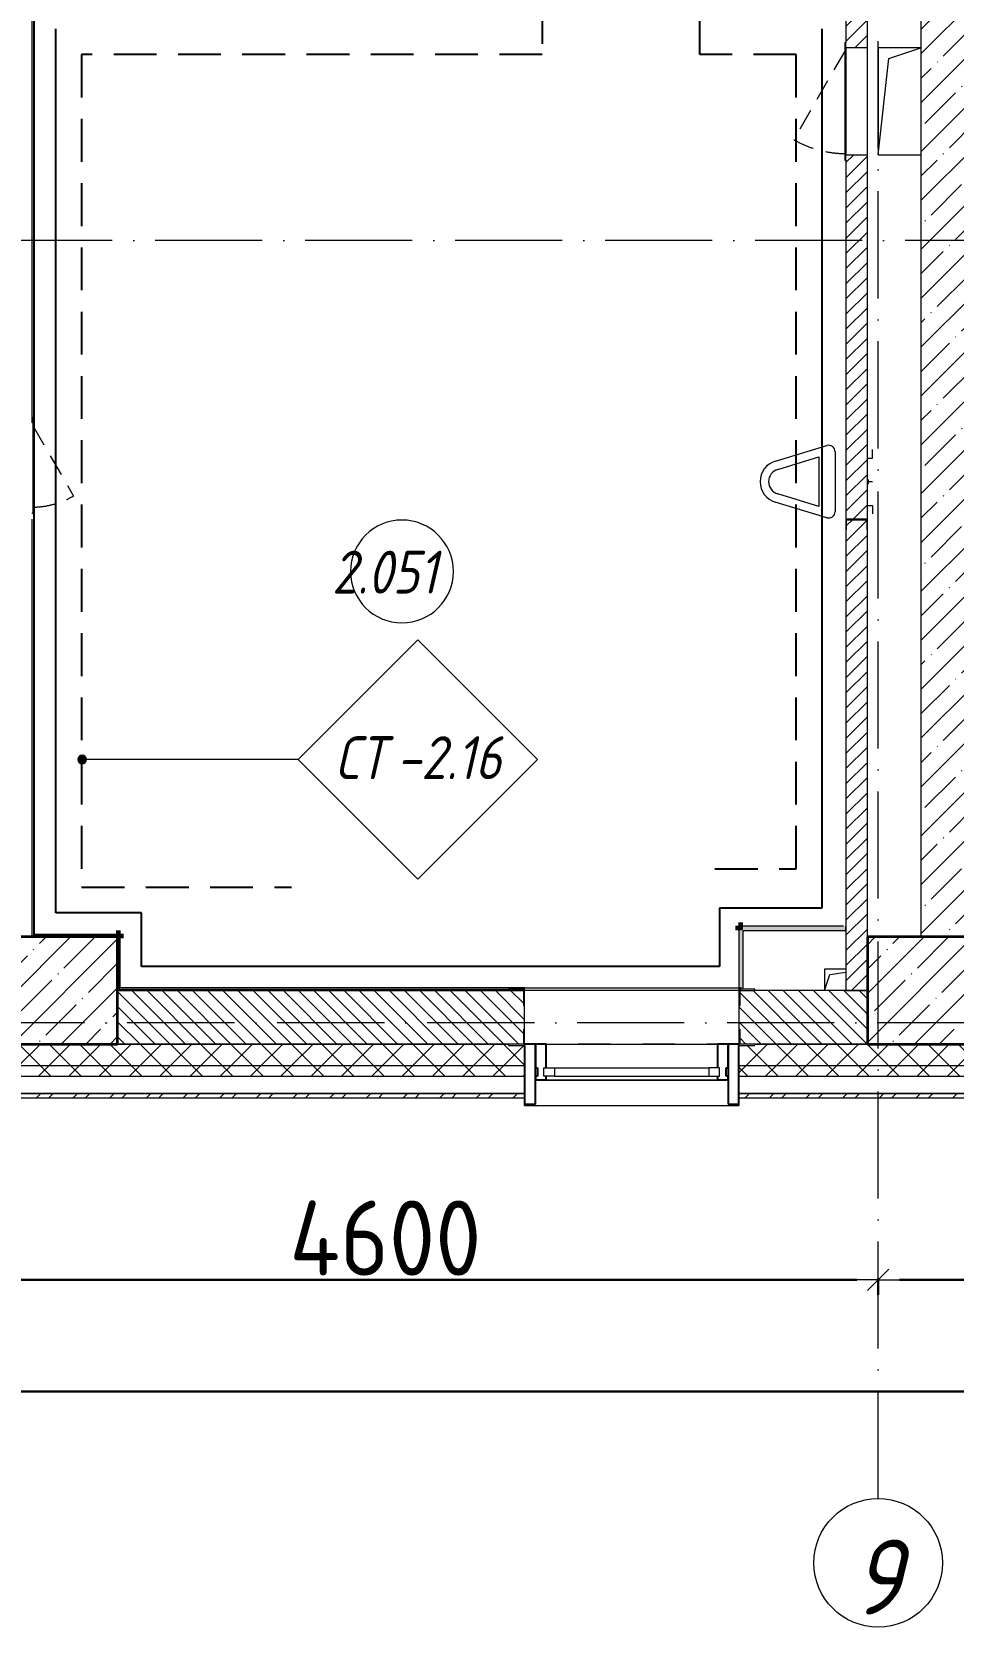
# Model space of a CAD drawing. Header units: millimetres. Extents: x -213536 to 1564669, y -45299 to 942238.
# Drawn here: x -197767 to -193467, y 181107 to 188551 of the extents above; entities that cross this region are included whole.
import ezdxf

# ---------------------------------------------------------------- set-up
doc = ezdxf.new("R2010")
doc.units = ezdxf.units.MM
for name, pattern in [('01 Штриховая _2 мм_', [300, 200, -100]), ('200_ШТРИХ_ш1п0_6_', [160, 100, -60]), ('50_200_ШТРИХ_1Т_ш5_п1_п1_', [700, 500, -100, 0, -100]), ('Штрих короткий', [300, 150, -150])]:
    doc.linetypes.add(name, pattern=pattern)
for name, color, linetype, lineweight in [('0-1', 7, 'Continuous', 5), ('0-2', 7, 'Continuous', 9), ('Импосты витража', 7, 'Continuous', 9), ('Импосты витража-1', 7, 'Continuous', 25), ('Каркас_Импост', 7, 'Continuous', 13), ('Каркас_Импост-1', 7, 'Continuous', 9), ('Линии-2', 7, 'Continuous', 5), ('Марки помещений', 7, 'Continuous', 9), ('Несущие колонны', 7, 'Continuous', 9), ('Несущие колонны-1', 7, 'Continuous', 35), ('Обобщенные модели', 7, 'Continuous', 9), ('Общие ребра', 7, 'Continuous', 9), ('Окна', 7, 'Continuous', 9), ('Оси', 7, 'Continuous', 9), ('Оси-1', 7, 'Continuous', 20), ('Оси-2', 7, '50_200_ШТРИХ_1Т_ш5_п1_п1_', 9), ('Открывание в плане-2', 7, '200_ШТРИХ_ш1п0_6_', 9), ('Перемычка-1', 7, 'Штрих короткий', 9), ('Размеры', 7, 'Continuous', 15), ('СТ-1_16', 7, '01 Штриховая _2 мм_', 90), ('Стены', 7, 'Continuous', 9), ('Стены-1', 7, 'Continuous', 13), ('Текстовые примечания', 7, 'Continuous', 9), ('Штриховка разреза-1', 7, 'Continuous', 9)]:
    doc.layers.add(name, color=color, linetype=linetype, lineweight=lineweight)
for name, color, linetype, lineweight, true_color in [('Обобщенные модели-2', 3, 'Continuous', 90, 0x00ff00), ('Сантехнические приборы-1', 7, 'Continuous', 9, 0xaaaaaa), ('СТ-11', 7, 'Continuous', 90, 0x800080), ('Штриховка разреза-5', 7, 'Continuous', 9, 0x8000ff), ('Элементы узлов-1', 7, 'Continuous', 9, 0x3b3b3b)]:
    doc.layers.add(name, color=color, linetype=linetype, lineweight=lineweight, true_color=true_color)
doc.layers.get('0-2').off()
doc.styles.add('ISOCPEUR_I_1', font='isocpeui.ttf', dxfattribs={"width": 0.85, "height": 2.5})
doc.styles.add('ISOCPEUR_I_2', font='isocpeui.ttf', dxfattribs={"width": 0.85, "height": 2.3})
doc.styles.add('ISOCPEUR_I_3', font='isocpeui.ttf', dxfattribs={"width": 0.85, "height": 2.2})
doc.styles.add('СПДС', font='isocpeur.ttf', dxfattribs={"width": 0.9})
doc.dimstyles.new('Размера А3', dxfattribs={"dimtxt": 200, "dimasz": 100, "dimexe": 70, "dimexo": 100, "dimgap": 20, "dimtad": 1, "dimdec": 0, "dimrnd": 10, "dimzin": 0, "dimdsep": 46, "dimtxsty": 'СПДС', "dimblk": 'ARROWHEAD_6', "dimcen": 1, "dimclrd": 256, "dimclre": 256, "dimclrt": 256, "dimazin": 0, "dimtfac": 1, "dimtdec": 0, "dimtmove": 2, "dimatfit": 3, "dimfxl": 1, "dimtolj": 1, "dimtzin": 0, "dimarcsym": 0})
pattern_1 = [(45, (0, 0), (-70.71068, 70.71068), []), (135, (0, 0), (-70.71068, -70.71068), [])]

# ---------------------------------------------------------------- blocks, each defined once
blk = doc.blocks.new('BSC_Колонна _Прямоугольная - 500х500-V63-АИ2_02_План отделки стен 2-го этажа _Часть 2_')
at = {"layer": 'Несущие колонны'}
h = blk.add_hatch(dxfattribs=at)
h.set_pattern_fill('FP_71', color=256, style=0, pattern_type=2)
h.set_pattern_definition([(45, (-13000, -150), (-114.0493, 114.0493), []), (45, (-12885.95, -150), (-114.0493, 114.0493), [201.612, -40.322, 3.353, -36.97])])
h.paths.add_polyline_path([(-250, -250), (250, -250), (250, 250), (-250, 250)], flags=0)
at = {"layer": 'Несущие колонны-1'}
for p, q in [((250, 250), (-250, 250)), ((-250, 250), (-250, -250)), ((250, -250), (250, 250)), ((-250, -250), (250, -250))]:
    blk.add_line(p, q, dxfattribs=at)
blk = doc.blocks.new('BSC_Колонна _Прямоугольная - 500х500-V141-АИ2_02_План отделки стен 2-го этажа _Часть 2_')
at = {"layer": 'Несущие колонны'}
h = blk.add_hatch(dxfattribs=at)
h.set_pattern_fill('FP_141', color=256, style=0, pattern_type=2)
h.set_pattern_definition([(45, (-17000, -150), (-114.0493, 114.0493), []), (45, (-16885.95, -150), (-114.0493, 114.0493), [201.612, -40.322, 3.353, -36.97])])
h.paths.add_polyline_path([(-250, -250), (250, -250), (250, 250), (-250, 250)], flags=0)
at = {"layer": 'Несущие колонны-1'}
for p, q in [((250, 250), (-250, 250)), ((-250, 250), (-250, -250)), ((250, -250), (250, 250)), ((-250, -250), (250, -250))]:
    blk.add_line(p, q, dxfattribs=at)
blk = doc.blocks.new('Проем_Дверь_Прямоугольный - 1000х2700h_витражные проемы-25985460-АИ2_02_План отделки стен 2-го этажа _Часть 2_')
at = {"layer": 'Перемычка-1'}
for p, q in [((500, 125), (-500, 125)), ((500, -125), (-500, -125))]:
    blk.add_line(p, q, dxfattribs=at)
blk = doc.blocks.new('PNS_Панель прямоугольная2 - Нр_Стекло - 40мм-26233822-АИ2_02_План отделки стен 2-го этажа _Часть 2_')
at = {"layer": 'Каркас_Импост'}
for p, q in [((-410, 0), (-410, 40)), ((-410, 40), (-360, 40)), ((-360, 40), (-360, 0)), ((410, 40), (360, 40)), ((360, 40), (360, 0)), ((410, 0), (410, 40)), ((-360, 0), (-410, 0)), ((360, 0), (410, 0))]:
    blk.add_line(p, q, dxfattribs=at)
at = {"layer": 'Каркас_Импост-1'}
for p, q in [((-360, 40), (360, 40)), ((-360, 0), (360, 0))]:
    blk.add_line(p, q, dxfattribs=at)
blk = doc.blocks.new('Прямоугольный импост - Откос НВФ_50х280 мм-25985587-АИ2_02_План отделки стен 2-го этажа _Часть 2_')
at = {"layer": 'Импосты витража-1'}
for p, q in [((-50, 130), (0, 130)), ((-50, -150), (-50, 130)), ((0, 130), (0, -144)), ((0, -150), (-50, -150))]:
    blk.add_line(p, q, dxfattribs=at)
blk = doc.blocks.new('Прямоугольный импост - Импост структурный с накладкой - 150мм-25647633-АИ2_02_План отделки стен 2-го этажа _Часть 2_')
at = {"layer": 'Импосты витража-1'}
for p, q in [((-25, 0), (-25, 17)), ((-25, 17), (25, 17)), ((-15, 0), (-25, 0)), ((-15, -40), (-15, 0)), ((25, 17), (25, 0)), ((-25, -150), (-25, -40)), ((-25, -40), (-15, -40)), ((25, -40), (25, -150)), ((25, -150), (-25, -150))]:
    blk.add_line(p, q, dxfattribs=at)
blk = doc.blocks.new('Прямоугольный импост - Импост структурный с накладкой - 150мм-V150-АИ2_02_План отделки стен 2-го этажа _Часть 2_')
at = {"layer": 'Импосты витража-1'}
for p, q in [((-25, 0), (-25, 17)), ((-25, 17), (25, 17)), ((25, 0), (15, 0)), ((15, 0), (15, -40)), ((25, 17), (25, 0)), ((-25, -150), (-25, -40)), ((15, -40), (25, -40)), ((25, -40), (25, -150)), ((25, -150), (-25, -150))]:
    blk.add_line(p, q, dxfattribs=at)
blk = doc.blocks.new('Прямоугольный импост - Откос НВФ_50х280 мм-25985594-АИ2_02_План отделки стен 2-го этажа _Часть 2_')
at = {"layer": 'Импосты витража-1'}
for p, q in [((0, 130), (-50, 130)), ((-50, 130), (-50, -150)), ((0, -144), (0, 130)), ((-50, -150), (0, -150))]:
    blk.add_line(p, q, dxfattribs=at)
blk = doc.blocks.new('Прямоугольный импост - Импост структурный с накладкой - 150мм-25656008-АИ2_02_План отделки стен 2-го этажа _Часть 2_')
at = {"layer": 'Импосты витража'}
for p, q in [((8850, -100), (9650, -100)), ((8850, -267), (9650, -267))]:
    blk.add_line(p, q, dxfattribs=at)
blk = doc.blocks.new('SND_2D_Писуар с инсталляцией - По умолчанию-21578048-АИ2_02_План отделки стен 2-го этажа _Часть 2_')
at = {"layer": 'Сантехнические приборы-1'}
for p, q in [((-109.4, 125), (-149.4, 125)), ((-109.4, 101), (-109.4, 125)), ((0.6, 125), (0.6, 101)), ((110.6, 125), (150.6, 125)), ((110.6, 101), (110.6, 125)), ((-139.4, -50), (139.6, -50)), ((-95.8, -328.7), (-168.3, -88.8)), ((-115.6, -125), (115.6, -125)), ((-57.5, -317.2), (-115.6, -125)), ((115.6, -125), (57.4, -317.4)), ((168.3, -88.7), (95.7, -328.9))]:
    blk.add_line(p, q, dxfattribs=at)
for centre, radius, start, end in [((0.6, 87.5), 18.9, 90.00001, 128.86723), ((0.6, 87.5), 18.9, 51.13276, 90.00001), ((-139.6, -80), 30, 89.57442, 197.00013), ((139.6, -80), 30, 343.1882, 90.00001), ((0, -300), 100, 196.6804, 343.18824), ((0, -300), 60, 196.64222, 343.18824)]:
    blk.add_arc(centre, radius, start, end, dxfattribs=at)
blk = doc.blocks.new('Фахверк_СКБ_Уголок - 250_2700-27497298-АИ2_02_План отделки стен 2-го этажа _Часть 2_')
at = {"layer": 'Обобщенные модели'}
for p, q in [((200, 181), (125, 181)), ((125, 181), (125, 106)), ((131, 106), (131, 175)), ((131, 175), (200, 175)), ((200, 175), (200, 181)), ((125, 106), (131, 106)), ((131, -6), (125, -6)), ((125, -6), (125, -81)), ((131, -75), (131, -6)), ((125, -81), (200, -81)), ((200, -75), (131, -75)), ((200, -81), (200, -75))]:
    blk.add_line(p, q, dxfattribs=at)
blk = doc.blocks.new('154_Фахверк_СКБ_Швеллер - Тип_100_3960-28331862-АИ2_02_План отделки стен 2-го этажа _Часть 2_')
at = {"layer": 'Обобщенные модели'}
for p, q in [((175, 50), (125, 50)), ((125, 50), (125, -50)), ((128, 47), (175, 47)), ((128, -47), (128, 47)), ((175, 47), (175, 50)), ((125, -50), (175, -50)), ((175, -47), (128, -47)), ((175, -50), (175, -47))]:
    blk.add_line(p, q, dxfattribs=at)
blk = doc.blocks.new('AR_Отверстие Ниша - Лючок-32406028-АИ2_02_План отделки стен 2-го этажа _Часть 2_')
at = {"layer": 'Окна'}
for p, q in [((250, 50), (-250, 50)), ((-250, 50), (-250, -50)), ((250, -50), (250, 50)), ((-250, -50), (250, -50))]:
    blk.add_line(p, q, dxfattribs=at)
blk = doc.blocks.new('Л_Общий_Лючок - Лючок-29741375-АИ2_02_План отделки стен 2-го этажа _Часть 2_')
at = {"layer": 'Окна'}
for p, q in [((524, 6), (-24, 6)), ((-24, 6), (-24, 0)), ((-24, 0), (0, 0)), ((500, 0), (524, 0)), ((524, 6), (524, 0))]:
    blk.add_line(p, q, dxfattribs=at)
at = {"layer": 'Открывание в плане-2'}
blk.add_line((483.6, 6), (71.4, 244), dxfattribs=at)
blk.add_arc((494, 0), 488, 150, 179.29195, dxfattribs=at)
blk = doc.blocks.new('Л_Общий_Лючок - Лючок-29677405-АИ2_02_План отделки стен 2-го этажа _Часть 2_')
at = {"layer": 'Окна'}
for p, q in [((424, 6), (-24, 6)), ((-24, 6), (-24, 0)), ((-24, 0), (0, 0)), ((424, 6), (424, 0))]:
    blk.add_line(p, q, dxfattribs=at)
at = {"layer": 'Открывание в плане-2'}
blk.add_line((16.4, 6), (342, 194), dxfattribs=at)
blk.add_arc((6, 0), 388, 0.89053, 30, dxfattribs=at)
blk = doc.blocks.new('AR_Отверстие прямоугольное _в плите_ - AR_Отверстие прямоугольное _в плите_-V195-АИ2_02_План отделки стен 2-го этажа _Часть 2_')
at = {"layer": 'Обобщенные модели'}
for p, q in [((100, 250), (-100, 250)), ((-100, 250), (-100, -250)), ((-50, 200), (100, 250)), ((-100, -250), (-50, 200)), ((-100, -250), (100, -250))]:
    blk.add_line(p, q, dxfattribs=at)
blk = doc.blocks.new('AR_Отверстие прямоугольное _в плите_ - AR_Отверстие прямоугольное _в плите_-V203-АИ2_02_План отделки стен 2-го этажа _Часть 2_')
at = {"layer": 'Обобщенные модели'}
for p, q in [((0, 50), (-100, 50)), ((-100, 50), (-100, -50)), ((-100, -50), (-75, 25)), ((-75, 25), (0, 35.7))]:
    blk.add_line(p, q, dxfattribs=at)
blk = doc.blocks.new('Отлив_СКБ - Отлив витража_120_НВФ-31885283-АИ2_02_План отделки стен 2-го этажа _Часть 2_')
at = {"layer": 'Окна'}
for p, q in [((950, -2), (50, -2)), ((0, -120), (0, -113)), ((0, -120), (1000, -120)), ((1000, -113), (1000, -120))]:
    blk.add_line(p, q, dxfattribs=at)
blk = doc.blocks.new('0125-Р-ОО-Ш2-АР-о_23_10_2024_rvt-1-АИ2_02_План отделки стен 2-го этажа _Часть 2_')
at = {"layer": 'Штриховка разреза-1'}
h = blk.add_hatch(dxfattribs=at)
h.set_pattern_fill('FP_92', color=256, style=0, pattern_type=2)
h.set_pattern_definition([(45, (0, 0), (-35.35534, 35.35534), [])])
h.paths.add_polyline_path([(16650, 150), (16750, 150), (16750, 2300), (16747, 2300), (16747, 2347), (16653, 2347), (16653, 2300), (16650, 2300), (16650, 400)], flags=0)
h.paths.add_polyline_path([(16747, 2350), (16750, 2350), (16750, 4050), (16650, 4050), (16650, 2350), (16693.6, 2350)], flags=0)
h.paths.add_polyline_path([(16750, 4550), (16750, 6800), (16650, 6800), (16651, 4550), (16674, 4550)], flags=0)
h.paths.add_polyline_path([(16650, 7100), (16750, 7100), (16750, 7700), (16650, 7700), (16650, 7400)], flags=0)
h = blk.add_hatch(dxfattribs=at)
h.set_pattern_fill('FP_1', color=256, style=0, pattern_type=2)
h.set_pattern_definition([(45, (0, 0), (-114.0493, 114.0493), []), (45, (114.05, 0), (-114.0493, 114.0493), [201.612, -40.322, 3.353, -36.97])])
h.paths.add_polyline_path([(17250, 400), (17250, 7400), (17000, 7400), (17000, 400)], flags=0)
h = blk.add_hatch(dxfattribs=at)
h.set_pattern_fill('FP_2', color=256, style=0, pattern_type=2)
h.set_pattern_definition([(135, (0, 0), (-35.35534, -35.35534), [])])
h.paths.add_polyline_path([(16750, -100), (16750, 150), (16156, 150), (16156, 81), (16150, 81), (16150, -31), (16156, -31), (16156, -100), (16459.1, -100)], flags=0)
h.paths.add_polyline_path([(14595.1, -100), (15144, -99.2), (15144, -31), (15150, -31), (15150, 81), (15144, 81), (15144, 150), (13250, 150), (13250, -100), (13663.1, -100)], flags=0)
h = blk.add_hatch(dxfattribs=at)
h.set_pattern_fill('FP_81', color=256, style=0, pattern_type=2)
h.set_pattern_definition(pattern_1)
h.paths.add_polyline_path([(103134.1, -200), (103600, -200), (103600, -100), (94575, -100), (94575, -106), (94500, -106), (94500, -200), (102202.1, -200)], flags=0)
h.paths.add_polyline_path([(91850, -200), (92700, -200), (92700, -106), (92625, -106), (92625, -100), (84750, -100), (84750, -200), (91350, -200)], flags=0)
h.paths.add_polyline_path([(83562.3, -200), (83750, -200), (83750, -100), (82625, -100), (82625, -106), (82550, -106), (82550, -200), (83250, -200)], flags=0)
h.paths.add_polyline_path([(74750, -200), (74750, -100), (73425, -100), (73425, -106), (73350, -106), (73350, -200), (74242.4, -200)], flags=0)
h.paths.add_polyline_path([(71446.5, -200), (71550, -200), (71550, -106), (71475, -106), (71475, -100), (70425, -100), (70425, -106), (70350, -106), (70350, -200), (71200, -200)], flags=0)
h.paths.add_polyline_path([(67718.5, -200), (68549.7, -200), (68549.7, -106), (68475, -106), (68475, -100), (67425, -100), (67425, -106), (67350, -106), (67350, -200)], flags=0)
h.paths.add_polyline_path([(64700, -200), (65550, -200), (65550, -106), (65475, -106), (65475, -100), (64425, -100), (64425, -106), (64350, -106), (64350, -200), (64456.5, -200)], flags=0)
h.paths.add_polyline_path([(62550, -200), (62550, -106), (62475, -106), (62475, -100), (61425, -100), (61425, -106), (61350, -106), (61350, -200), (62126.6, -200)], flags=0)
h.paths.add_polyline_path([(56534.6, -200), (56550, -200), (56550, -106), (56475, -106), (56475, -100), (55425, -100), (55425, -106), (55350, -106), (55350, -200), (56200, -200)], flags=0)
h.paths.add_polyline_path([(53272.7, -200), (53550, -200), (53550, -106), (53475, -106), (53475, -100), (52425, -100), (52425, -106), (52350, -106), (52350, -200), (52806.7, -200)], flags=0)
h.paths.add_polyline_path([(50550, -200), (50550, -106), (50475, -106), (50475, -100), (49425, -100), (49425, -106), (49350, -106), (49350, -200), (50010.7, -200)], flags=0)
h.paths.add_polyline_path([(47475, -200), (47550, -200), (47550, -106), (47475, -106), (47475, -100), (46425, -100), (46425, -106), (46350, -106), (46350, -200), (47214.7, -200)], flags=0)
h.paths.add_polyline_path([(44550, -200), (44550, -106), (44475, -106), (44475, -100), (43425, -100), (43425, -106), (43350, -106), (43350, -200), (44418.8, -200)], flags=0)
h.paths.add_polyline_path([(40700, -200), (41550, -200), (41550, -106), (41475, -105.4), (41475, -100), (40150, -100), (40150, -200), (40690.8, -200)], flags=0)
h.paths.add_polyline_path([(38344, -200), (38350, -200), (38350, -106), (38275, -106), (38275, -100), (37150, -100), (37150, -200), (38275, -200)], flags=0)
h.paths.add_polyline_path([(35350, -200), (35350, -106), (35275, -106), (35275, -100), (34225, -100), (34225, -106), (34150, -106), (34150, -200), (35344, -200)], flags=0)
h.paths.add_polyline_path([(32275, -200), (32350, -200), (32350, -106), (32275, -106), (32275, -100), (31150, -100), (31150, -200), (31650, -200)], flags=0)
h.paths.add_polyline_path([(29350, -200), (29350, -106), (29275, -106), (29275, -100), (28150, -100), (28150, -200), (29344, -200)], flags=0)
h.paths.add_polyline_path([(25779, -200), (26350, -200), (26350, -106), (26275, -106), (26275, -100), (25225, -100), (25225, -106), (25150, -106), (25150, -200), (25313, -200)], flags=0)
h.paths.add_polyline_path([(22650, -200), (23350, -200), (23350, -106), (23275, -106), (23275, -100), (22150, -100), (22150, -200)], flags=0)
h.paths.add_polyline_path([(19255.1, -200), (20350, -200), (20350, -106), (20275, -106), (20275, -100), (19150, -100), (19150, -200)], flags=0)
h.paths.add_polyline_path([(16459.1, -200), (17350, -200), (17350, -106), (17275, -106), (17275, -100), (16225, -100), (16225, -106), (16150, -106), (16150, -200)], flags=0)
h.paths.add_polyline_path([(14595.1, -200), (15150, -200), (15150, -106), (15075, -106), (15075, -100), (9825, -100), (9825, -106), (9750, -106), (9750, -200), (13663.1, -200)], flags=0)
h.paths.add_polyline_path([(8150, -200), (8750, -200), (8750, -106), (8675, -106), (8675, -100), (-100, -100), (-100, -200), (8071.2, -200)], flags=0)
h = blk.add_hatch(dxfattribs=at)
h.set_pattern_fill('FP_81', color=256, style=0, pattern_type=2)
h.set_pattern_definition(pattern_1)
h.paths.add_polyline_path([(103600, -250), (103700, -250), (103700, -200), (94500, -200), (94500, -250), (103134.1, -250)], flags=0)
h.paths.add_polyline_path([(91950.2, -250), (92700, -250), (92700, -200), (84750, -200), (84750, -250), (91018.2, -250)], flags=0)
h.paths.add_polyline_path([(83562.3, -250), (83750, -250), (83750, -200), (82550, -200), (82550, -250), (82630.3, -250)], flags=0)
h.paths.add_polyline_path([(74242.4, -250), (74750, -250), (74750, -200), (73350, -200), (73350, -250), (73776.4, -250)], flags=0)
h.paths.add_polyline_path([(70350, -250), (71550, -250), (71550, -200), (70350, -200)], flags=0)
h.paths.add_polyline_path([(68549.7, -250), (68549.7, -200), (67350, -200), (67350, -250), (67718.5, -250)], flags=0)
h.paths.add_polyline_path([(64350, -250), (65550, -250), (65550, -200), (64350, -200)], flags=0)
h.paths.add_polyline_path([(62550, -250), (62550, -200), (61350, -200), (61350, -250), (62126.6, -250)], flags=0)
h.paths.add_polyline_path([(56550, -250), (56550, -200), (55350, -200), (55350, -250), (56534.6, -250)], flags=0)
h.paths.add_polyline_path([(53550, -250), (53550, -200), (52350, -200), (52350, -250), (53272.7, -250)], flags=0)
h.paths.add_polyline_path([(50550, -250), (50550, -200), (49350, -200), (49350, -250), (50010.7, -250)], flags=0)
h.paths.add_polyline_path([(47214.7, -250), (47550, -250), (47550, -200), (46350, -200), (46350, -250), (46748.7, -250)], flags=0)
h.paths.add_polyline_path([(43486.8, -250), (44550, -250), (44550, -200), (43350, -200), (43350, -250)], flags=0)
h.paths.add_polyline_path([(41550, -250), (41550, -200), (40150, -200), (40150, -250), (40690.8, -250)], flags=0)
h.paths.add_polyline_path([(37894.8, -250), (38350, -250), (38350, -200), (37150, -200), (37150, -250)], flags=0)
h.paths.add_polyline_path([(35098.9, -250), (35350, -250), (35350, -200), (34150, -200), (34150, -250), (34166.9, -250)], flags=0)
h.paths.add_polyline_path([(32302.9, -250), (32350, -250), (32350, -200), (31150, -200), (31150, -250), (31370.9, -250)], flags=0)
h.paths.add_polyline_path([(29040.9, -250), (29350, -250), (29350, -200), (28150, -200), (28150, -250), (28575, -250)], flags=0)
h.paths.add_polyline_path([(25313, -250), (26350, -250), (26350, -200), (25150, -200), (25150, -250)], flags=0)
h.paths.add_polyline_path([(22983, -250), (23350, -250), (23350, -200), (22150, -200), (22150, -250)], flags=0)
h.paths.add_polyline_path([(20350, -250), (20350, -200), (19150, -200), (19150, -250), (20187, -250)], flags=0)
h.paths.add_polyline_path([(17350, -250), (17350, -200), (16150, -200), (16150, -250), (16459.1, -250)], flags=0)
h.paths.add_polyline_path([(14595.1, -250), (15150, -250), (15150, -200), (9750, -200), (9750, -250), (13663.1, -250)], flags=0)
h.paths.add_polyline_path([(8537.2, -250), (8750, -250), (8750, -200), (-200, -200), (-200, -250), (8071.2, -250)], flags=0)
h = blk.add_hatch(dxfattribs=at)
h.set_pattern_fill('FP_80', color=256, style=0, pattern_type=2)
h.set_pattern_definition([(45, (0, 0), (-85.5366, 85.5366), []), (45, (57.02, 0), (-85.5366, 85.5366), [])])
h.paths.add_polyline_path([(40665, -350), (40665, -330), (40151, -330), (40151, -350)], flags=0)
h.paths.add_polyline_path([(38350, -350), (38350, -330), (37150, -330), (37150, -350), (37894.8, -350)], flags=0)
h.paths.add_polyline_path([(35350, -350), (35350, -330), (34151, -330), (34151, -350), (35098.9, -350)], flags=0)
h.paths.add_polyline_path([(31370.9, -350), (32350, -350), (32350, -330), (31150, -330), (31150, -350)], flags=0)
h.paths.add_polyline_path([(29040.9, -350), (29350, -350), (29350, -330), (28151, -330), (28151, -350), (28575, -350)], flags=0)
h.paths.add_polyline_path([(26245, -350), (26350, -350), (26350, -330), (25150, -330), (25150, -350), (25779, -350)], flags=0)
h.paths.add_polyline_path([(23350, -350), (23350, -330), (22150, -330), (22150, -350), (22983, -350)], flags=0)
h.paths.add_polyline_path([(20187, -350), (20350, -350), (20350, -330), (19150, -330), (19150, -350), (19255.1, -350)], flags=0)
h.paths.add_polyline_path([(17350, -350), (17350, -330), (16150, -330), (16150, -350), (16459.1, -350)], flags=0)
h.paths.add_polyline_path([(15150, -350), (15150, -330), (9750, -330), (9750, -350), (14595.1, -350)], flags=0)
h.paths.add_polyline_path([(8071.2, -350), (8750, -350), (8750, -330), (-330, -330), (-330, -350), (7139.2, -350)], flags=0)
at = {"layer": 'Общие ребра'}
for p, q in [((15075, -100), (13250, -100)), ((13250, -100), (15075, -100)), ((16750, -100), (16225, -100)), ((16225, -100), (16750, -100)), ((9750, -200), (15150, -200)), ((16150, -200), (17350, -200)), ((9750, -250), (15150, -250)), ((16150, -250), (17350, -250))]:
    blk.add_line(p, q, dxfattribs=at)
at = {"layer": 'Стены-1'}
for p, q in [((17000, 7400), (17000, 400)), ((16750, 4550), (16750, 6800)), ((16650, 4750), (16650, 4574)), ((16650, 4026), (16650, 2350)), ((16750, 2350), (16750, 4050)), ((16650, 2300), (16650, 150)), ((16750, 400), (16750, 2300)), ((15075, 150), (13250, 150)), ((16750, 150), (16225, 150)), ((16650, 150), (16750, 150)), ((15150, -31), (15150, 81)), ((16150, 81), (16150, -31)), ((15150, -330), (15150, -106)), ((16150, -106), (16150, -330)), ((9750, -330), (15150, -330)), ((15150, -330), (9750, -330)), ((9750, -350), (15150, -350)), ((15150, -350), (15150, -330)), ((16150, -330), (17350, -330)), ((17350, -330), (16150, -330)), ((16150, -330), (16150, -350)), ((16150, -350), (17350, -350))]:
    blk.add_line(p, q, dxfattribs=at)
at = {"layer": '0-2'}
for name, p, rotation in [('Л_Общий_Лючок - Лючок-29741375-АИ2_02_План отделки стен 2-го этажа _Часть 2_', (16650, 4050), 89.99999999999967), ('AR_Отверстие Ниша - Лючок-32406028-АИ2_02_План отделки стен 2-го этажа _Часть 2_', (16700, 4300), 269.9999999999997), ('Л_Общий_Лючок - Лючок-29677405-АИ2_02_План отделки стен 2-го этажа _Часть 2_', (12850, 2800), 269.9999999999996), ('SND_2D_Писуар с инсталляцией - По умолчанию-21578048-АИ2_02_План отделки стен 2-го этажа _Часть 2_', (16649, 2525), 270.0000000000006), ('154_Фахверк_СКБ_Швеллер - Тип_100_3960-28331862-АИ2_02_План отделки стен 2-го этажа _Часть 2_', (16700, 2475), 269.9999999999997), ('Фахверк_СКБ_Уголок - 250_2700-27497298-АИ2_02_План отделки стен 2-го этажа _Часть 2_', (15275, 75), 180), ('Прямоугольный импост - Откос НВФ_50х280 мм-25985594-АИ2_02_План отделки стен 2-го этажа _Часть 2_', (15150, -250), 180)]:
    blk.add_blockref(name, p, dxfattribs=dict(at, rotation=rotation))
for name, p in [('AR_Отверстие прямоугольное _в плите_ - AR_Отверстие прямоугольное _в плите_-V195-АИ2_02_План отделки стен 2-го этажа _Часть 2_', (16900, 4300)), ('BSC_Колонна _Прямоугольная - 500х500-V63-АИ2_02_План отделки стен 2-го этажа _Часть 2_', (13000, 150)), ('BSC_Колонна _Прямоугольная - 500х500-V141-АИ2_02_План отделки стен 2-го этажа _Часть 2_', (17000, 150)), ('AR_Отверстие прямоугольное _в плите_ - AR_Отверстие прямоугольное _в плите_-V203-АИ2_02_План отделки стен 2-го этажа _Часть 2_', (16650, 200)), ('Проем_Дверь_Прямоугольный - 1000х2700h_витражные проемы-25985460-АИ2_02_План отделки стен 2-го этажа _Часть 2_', (15650, 25)), ('Фахверк_СКБ_Уголок - 250_2700-27497298-АИ2_02_План отделки стен 2-го этажа _Часть 2_', (16025, -25)), ('Прямоугольный импост - Импост структурный с накладкой - 150мм-25656008-АИ2_02_План отделки стен 2-го этажа _Часть 2_', (6400, 0)), ('PNS_Панель прямоугольная2 - Нр_Стекло - 40мм-26233822-АИ2_02_План отделки стен 2-го этажа _Часть 2_', (15650, -250)), ('Отлив_СКБ - Отлив витража_120_НВФ-31885283-АИ2_02_План отделки стен 2-го этажа _Часть 2_', (15150, -267))]:
    blk.add_blockref(name, p, dxfattribs=at)
at = {"layer": '0-2', "extrusion": (0, 0, -1), "rotation": 180}
for name, p in [('Прямоугольный импост - Импост структурный с накладкой - 150мм-25647633-АИ2_02_План отделки стен 2-го этажа _Часть 2_', (-15225, -250)), ('Прямоугольный импост - Импост структурный с накладкой - 150мм-V150-АИ2_02_План отделки стен 2-го этажа _Часть 2_', (-16075, -250)), ('Прямоугольный импост - Откос НВФ_50х280 мм-25985587-АИ2_02_План отделки стен 2-го этажа _Часть 2_', (-16150, -250))]:
    blk.add_blockref(name, p, dxfattribs=at)
blk = doc.blocks.new('101_Уголок настенный вертикальный_Металл-ПМЮ-02_ - Металл-ПО-97-02_мерседес-20951298-АИ2_02_План отделки стен 2-го этажа _Часть 2_')
at = {"layer": 'Обобщенные модели-2'}
for p, q in [((145, 8), (125, 8)), ((125, 8), (125, -12)), ((127, -12), (127, 6)), ((127, 6), (145, 6)), ((145, 6), (145, 8)), ((125, -12), (127, -12))]:
    blk.add_line(p, q, dxfattribs=at)
blk = doc.blocks.new('101_Уголок настенный вертикальный_Металл-ПМЮ-02_ - Металл-ПО-97-02_мерседес-20890304-АИ2_02_План отделки стен 2-го этажа _Часть 2_')
at = {"layer": 'Обобщенные модели-2'}
for p, q in [((145, 12), (125, 12)), ((125, 12), (125, -8)), ((127, -8), (127, 10)), ((127, 10), (145, 10)), ((145, 10), (145, 12)), ((125, -8), (127, -8))]:
    blk.add_line(p, q, dxfattribs=at)
blk = doc.blocks.new('AI_Марка_Помещение_х1__Общий_E___ISO-2_1K_ - Номер-16210215-АИ2_02_План отделки стен 2-го этажа _Часть 2_')
at = {"layer": 'Марки помещений'}
for start, end in [(360, 180), (180, 360)]:
    blk.add_arc((0.039, 0.312), 2.4, start, end, dxfattribs=at)
blk = doc.blocks.new('Ось сетки - Круг_Ø6_00__ISO-2_5_0_9K_-16731441-АИ2_02_План отделки стен 2-го этажа _Часть 2_')
at = {"layer": 'Оси-1'}
blk.add_circle((0, 0), 3, dxfattribs=at)
blk = doc.blocks.new('ARROWHEAD_6')
at = {"color": 0, "linetype": 'Continuous'}
for p, q in [((0, 0), (-1, 0)), ((-0.5, -0.5), (0.5, 0.5))]:
    blk.add_line(p, q, dxfattribs=at)
blk = doc.blocks.new('*D3028')
at = {"layer": 'Defpoints', "color": 0, "transparency": 16777216}
for p in [(218445.6, 211721.4), (223045.6, 211721.4), (223045.6, 211615.3)]:
    blk.add_point(p, dxfattribs=at)
at = {"layer": 'Размеры', "lineweight": -2, "transparency": 16777216}
for p, q in [((218445.6, 211621.4), (218445.6, 211545.3)), ((218545.6, 211615.3), (222945.6, 211615.3)), ((223045.6, 211621.4), (223045.6, 211545.3))]:
    blk.add_line(p, q, dxfattribs=at)
at = {"layer": 'Размеры', "lineweight": -2, "transparency": 16777216, "xscale": 100, "yscale": 100, "zscale": 100, "rotation": 180}
blk.add_blockref('ARROWHEAD_6', (218445.6, 211615.3), dxfattribs=at)
at = {"layer": 'Размеры', "lineweight": -2, "transparency": 16777216, "xscale": 100, "yscale": 100, "zscale": 100}
blk.add_blockref('ARROWHEAD_6', (223045.6, 211615.3), dxfattribs=at)
at = {"layer": 'Размеры', "lineweight": 25, "transparency": 16777216, "insert": (220745.6, 211810.3), "char_height": 350, "width": 2.564, "attachment_point": 5, "style": 'СПДС'}
blk.add_mtext('\\A1;4600', dxfattribs=at)
blk = doc.blocks.new('*D3029')
at = {"layer": 'Defpoints', "color": 0, "transparency": 16777216}
for p in [(223045.6, 211721.4), (225645.6, 211721.4), (225645.6, 211615.3)]:
    blk.add_point(p, dxfattribs=at)
at = {"layer": 'Размеры', "lineweight": -2, "transparency": 16777216}
for p, q in [((223045.6, 211621.4), (223045.6, 211545.3)), ((223145.6, 211615.3), (225545.6, 211615.3)), ((225645.6, 211621.4), (225645.6, 211545.3))]:
    blk.add_line(p, q, dxfattribs=at)
at = {"layer": 'Размеры', "lineweight": -2, "transparency": 16777216, "xscale": 100, "yscale": 100, "zscale": 100, "rotation": 180}
blk.add_blockref('ARROWHEAD_6', (223045.6, 211615.3), dxfattribs=at)
at = {"layer": 'Размеры', "lineweight": -2, "transparency": 16777216, "xscale": 100, "yscale": 100, "zscale": 100}
blk.add_blockref('ARROWHEAD_6', (225645.6, 211615.3), dxfattribs=at)
at = {"layer": 'Размеры', "lineweight": 25, "transparency": 16777216, "insert": (224345.6, 211810.3), "char_height": 350, "width": 2.488, "attachment_point": 5, "style": 'СПДС'}
blk.add_mtext('\\A1;2600', dxfattribs=at)
blk = doc.blocks.new('*D3055')
at = {"layer": 'Defpoints', "color": 0, "transparency": 16777216}
for p in [(206245.6, 211200.2), (309745.6, 211200.2), (309745.6, 211094.1)]:
    blk.add_point(p, dxfattribs=at)
at = {"layer": 'Размеры', "lineweight": -2, "transparency": 16777216}
for p, q in [((206245.6, 211100.2), (206245.6, 211024.1)), ((206345.6, 211094.1), (309645.6, 211094.1)), ((309745.6, 211100.2), (309745.6, 211024.1))]:
    blk.add_line(p, q, dxfattribs=at)
at = {"layer": 'Размеры', "lineweight": -2, "transparency": 16777216, "xscale": 100, "yscale": 100, "zscale": 100, "rotation": 180}
blk.add_blockref('ARROWHEAD_6', (206245.6, 211094.1), dxfattribs=at)
at = {"layer": 'Размеры', "lineweight": -2, "transparency": 16777216, "xscale": 100, "yscale": 100, "zscale": 100}
blk.add_blockref('ARROWHEAD_6', (309745.6, 211094.1), dxfattribs=at)
at = {"layer": 'Размеры', "lineweight": 25, "transparency": 16777216, "insert": (257995.6, 211289.1), "char_height": 350, "width": 3.544, "attachment_point": 5, "style": 'СПДС'}
blk.add_mtext('\\A1;103500', dxfattribs=at)
blk = doc.blocks.new('Оси1')
at = {"layer": 'Оси-2'}
for p, q in [((223045.6, 210594.5), (223045.6, 264395.4)), ((311183.9, 216465.2), (203926.8, 216465.2)), ((312453.9, 212815.2), (203926.8, 212815.2))]:
    blk.add_line(p, q, dxfattribs=at)
at = {"layer": 'Оси-1', "xscale": 99.99999999999993, "yscale": 99.99999999999993, "zscale": 99.99999999999993}
blk.add_blockref('Ось сетки - Круг_Ø6_00__ISO-2_5_0_9K_-16731441-АИ2_02_План отделки стен 2-го этажа _Часть 2_', (223045.6, 210294.5), dxfattribs=at)
at = {"layer": 'Оси', "insert": (222923.9, 210403.3), "char_height": 350, "width": 202.025, "attachment_point": 1, "style": 'ISOCPEUR_I_1'}
blk.add_mtext('\\fISOCPEUR|b0|i1|c204|p34|;\\W.9;9', dxfattribs=at)
at = {"layer": 'Размеры', "lineweight": 25}
for base, p1, p2, picture, middle in [((223045.6, 211615.3), (218445.6, 211721.4), (223045.6, 211721.4), '*D3028', (220745.6, 211810.3)), ((225645.6, 211615.3), (223045.6, 211721.4), (225645.6, 211721.4), '*D3029', (224345.6, 211810.3)), ((309745.6, 211094.1), (206245.6, 211200.2), (309745.6, 211200.2), '*D3055', (257995.6, 211289.1))]:
    dim = blk.add_linear_dim(base=base, p1=p1, p2=p2, dimstyle='Размера А3', override={"dimtxt": 350}, dxfattribs=at)
    dim.commit()
    dim.dimension.update_dxf_attribs({"geometry": picture, "text_midpoint": middle})

msp = doc.modelspace()

# ---------------------------------------------------------------- hatches: boundary and pattern name
at = {"layer": 'Штриховка разреза-5'}
for points in [[(-194447, 184357.3), (-193972, 184357.3), (-193972, 184377.3), (-194467, 184377.3), (-194467, 184357.3)], [(-194461, 184083.3), (-194447, 184083.3), (-194447, 184357.3), (-194467, 184357.3), (-194467, 184083.3)]]:
    msp.add_hatch(color=256, dxfattribs=at).paths.add_polyline_path(points, flags=0)
at = {"layer": 'Элементы узлов-1'}
msp.add_hatch(color=256, dxfattribs=at).paths.add_polyline_path([(-197532.3, 185135.3), (-197527.1, 185135.9), (-197522.3, 185137.9), (-197518.1, 185141.1), (-197515, 185145.3), (-197513, 185150.1), (-197512.3, 185155.3), (-197513, 185160.4), (-197515, 185165.3), (-197518.1, 185169.4), (-197522.3, 185172.6), (-197527.1, 185174.6), (-197532.3, 185175.3), (-197537.5, 185174.6), (-197542.3, 185172.6), (-197546.4, 185169.4), (-197549.6, 185165.3), (-197551.6, 185160.4), (-197552.3, 185155.3), (-197551.6, 185150.1), (-197549.6, 185145.3), (-197546.4, 185141.1), (-197542.3, 185137.9), (-197537.5, 185135.9)], flags=0)

# ---------------------------------------------------------------- linework, layer by layer
at = {"layer": 'Линии-2'}
for p, q in [((-195965.3, 185713.9), (-196524, 185155.3)), ((-195406.7, 185155.3), (-195965.3, 185713.9)), ((-196524, 185155.3), (-197512.3, 185155.3)), ((-196524, 185155.3), (-195965.3, 184596.6)), ((-195965.3, 184596.6), (-195406.7, 185155.3))]:
    msp.add_line(p, q, dxfattribs=at)
for start, end in [(0, 180), (180, 0)]:
    msp.add_arc((-197532.3, 185155.3), 20, start, end, dxfattribs=at)
at = {"layer": 'Общие ребра'}
for p, q in [((-197760, 188670.3), (-197760, 184334.3)), ((-197760, 184334.3), (-197360, 184334.3)), ((-197360, 184334.3), (-197360, 184084.3)), ((-197360, 184084.3), (-195467, 184084.3)), ((-194467, 184084.3), (-194457, 184084.3))]:
    msp.add_line(p, q, dxfattribs=at)
at = {"layer": 'СТ-11', "lineweight": 25}
for p, q in [((-197655, 184439.3), (-197655, 188565.3)), ((-194079, 188565.3), (-194079, 184462.3)), ((-197255, 184439.3), (-197655, 184439.3)), ((-197255, 184189.3), (-197255, 184439.3)), ((-194079, 184462.3), (-194557, 184462.3)), ((-194557, 184462.3), (-194557, 184189.3)), ((-194557, 184189.3), (-197255, 184189.3))]:
    msp.add_line(p, q, dxfattribs=at)
at = {"layer": 'СТ-1_16', "lineweight": 25}
for p, q in [((-195385, 191395.3), (-195385, 188445.3)), ((-194649, 188445.3), (-194649, 189009.3)), ((-197535, 188445.3), (-197535, 184559.3)), ((-195385, 188445.3), (-197535, 188445.3)), ((-194199, 188445.3), (-194649, 188445.3)), ((-194199, 184645.3), (-194199, 188445.3)), ((-194579, 184645.3), (-194199, 184645.3)), ((-197535, 184559.3), (-196555, 184559.3))]:
    msp.add_line(p, q, dxfattribs=at)
at = {"layer": 'Стены'}
for p, q in [((-195467, 184089.3), (-194467, 184089.3)), ((-194467, 184077.3), (-195467, 184077.3))]:
    msp.add_line(p, q, dxfattribs=at)
at = {"layer": 'Стены-1'}
for p, q in [((-197767, 188677.3), (-197767, 186751.3)), ((-197755, 184339.3), (-197755, 188665.3)), ((-197767, 186277.3), (-197767, 184327.3)), ((-197355, 184339.3), (-197755, 184339.3)), ((-197355, 184089.3), (-197355, 184339.3)), ((-193979, 184377.3), (-194467, 184377.3)), ((-194467, 184377.3), (-194467, 184083.3)), ((-194447, 184357.3), (-193967, 184357.3)), ((-194447, 184083.3), (-194447, 184357.3)), ((-193967, 184357.3), (-193967, 184377.3)), ((-197367, 184077.3), (-195542, 184077.3)), ((-195467, 184089.3), (-197355, 184089.3)), ((-195467, 184083.3), (-195467, 184089.3)), ((-194457, 184089.3), (-194467, 184089.3)), ((-194457, 184083.3), (-194457, 184089.3))]:
    msp.add_line(p, q, dxfattribs=at)

# ---------------------------------------------------------------- block references
at = {"color": 2, "lineweight": 30}
msp.add_blockref('Оси1', (-416862.6, -28888), dxfattribs=at)
at = {"layer": '0-1'}
msp.add_blockref('0125-Р-ОО-Ш2-АР-о_23_10_2024_rvt-1-АИ2_02_План отделки стен 2-го этажа _Часть 2_', (-210617, 183927.3), dxfattribs=at)
at = {"layer": 'Марки помещений', "xscale": 99.99999999999993, "yscale": 99.99999999999993, "zscale": 99.99999999999993}
msp.add_blockref('AI_Марка_Помещение_х1__Общий_E___ISO-2_1K_ - Номер-16210215-АИ2_02_План отделки стен 2-го этажа _Часть 2_', (-196043.5, 186002.1), dxfattribs=at)
at = {"layer": 'Обобщенные модели-2', "rotation": 270.0000000000006}
msp.add_blockref('101_Уголок настенный вертикальный_Металл-ПМЮ-02_ - Металл-ПО-97-02_мерседес-20951298-АИ2_02_План отделки стен 2-го этажа _Часть 2_', (-197361, 184466.3), dxfattribs=at)
at = {"layer": 'Обобщенные модели-2'}
msp.add_blockref('101_Уголок настенный вертикальный_Металл-ПМЮ-02_ - Металл-ПО-97-02_мерседес-20890304-АИ2_02_План отделки стен 2-го этажа _Часть 2_', (-194594, 184367.3), dxfattribs=at)

# ---------------------------------------------------------------- texts
at = {"layer": 'Марки помещений', "insert": (-196366.1, 186130), "char_height": 200, "width": 737.552, "attachment_point": 1, "style": 'ISOCPEUR_I_2'}
msp.add_mtext('2.051', dxfattribs=at)
at = {"layer": 'Текстовые примечания', "char_height": 200, "attachment_point": 1, "style": 'ISOCPEUR_I_3'}
for s, insert, width in [('СТ', (-196351.6, 185264.1), 346.329), ('-2.16', (-196065.8, 185264.1), 663.797)]:
    msp.add_mtext(s, dxfattribs=dict(at, insert=insert, width=width))

doc.saveas('drawing.dxf')
